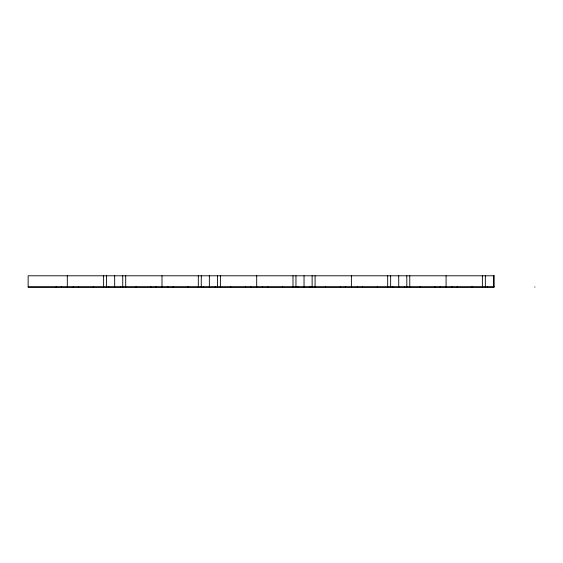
<?xml version="1.0" encoding="UTF-8"?>
<svg xmlns="http://www.w3.org/2000/svg" width="563" height="563" viewBox="0 0 563 563"><rect width="100%" height="100%" fill="white"/><g stroke="black" fill="none" stroke-linecap="round" stroke-linejoin="round"><path stroke-width="0.84" d="M28.15 286.856L494.159 286.856M534.85 286.856L534.85 287.214M493.42 275.786L493.42 287.214M487.502 286.856L487.502 287.214M485.341 275.786L485.341 286.856M482.378 275.786L482.378 286.856M472.019 286.856L472.019 287.214M457.177 286.856L457.177 287.214M451.998 286.856L451.998 287.214M446.079 275.786L446.079 287.214M440.16 286.856L440.16 287.214M434.981 286.856L434.981 287.214M420.132 286.856L420.132 287.214M409.773 275.786L409.773 286.856M406.817 275.786L406.817 286.856M404.649 286.856L404.649 287.214M398.731 275.786L398.731 287.214M392.812 286.856L392.812 287.214M390.645 275.786L390.645 286.856M387.689 275.786L387.689 286.856M377.33 286.856L377.33 287.214M362.481 286.856L362.481 287.214M357.308 286.856L357.308 287.214M351.389 275.786L351.389 287.214M345.471 286.856L345.471 287.214M340.291 286.856L340.291 287.214M325.442 286.856L325.442 287.214M315.083 275.786L315.083 286.856M312.127 275.786L312.127 286.856M309.96 286.856L309.96 287.214M304.041 275.786L304.041 287.214M298.123 286.856L298.123 287.214M295.955 275.786L295.955 286.856M292.999 275.786L292.999 286.856M282.64 286.856L282.64 287.214M267.791 286.856L267.791 287.214M262.611 286.856L262.611 287.214M256.693 275.786L256.693 287.214M250.774 286.856L250.774 287.214M245.602 286.856L245.602 287.214M230.753 286.856L230.753 287.214M220.393 275.786L220.393 286.856M217.431 275.786L217.431 286.856M215.27 286.856L215.27 287.214M209.352 275.786L209.352 287.214M203.433 286.856L203.433 287.214M201.265 275.786L201.265 286.856M198.31 275.786L198.31 286.856M187.951 286.856L187.951 287.214M173.101 286.856L173.101 287.214M167.922 286.856L167.922 287.214M162.003 275.786L162.003 287.214M156.085 286.856L156.085 287.214M150.905 286.856L150.905 287.214M136.056 286.856L136.056 287.214M125.704 275.786L125.704 286.856M122.741 275.786L122.741 286.856M120.581 286.856L120.581 287.214M114.662 275.786L114.662 287.214M108.743 286.856L108.743 287.214M106.576 275.786L106.576 286.856M103.613 275.786L103.613 286.856M93.261 286.856L93.261 287.214M78.412 286.856L78.412 287.214M73.232 286.856L73.232 287.214M67.314 275.786L67.314 287.214M61.395 286.856L61.395 287.214M56.216 286.856L56.216 287.214M494.159 275.786L28.15 275.786L28.15 287.214L494.159 287.214L494.159 275.786"/></g></svg>
